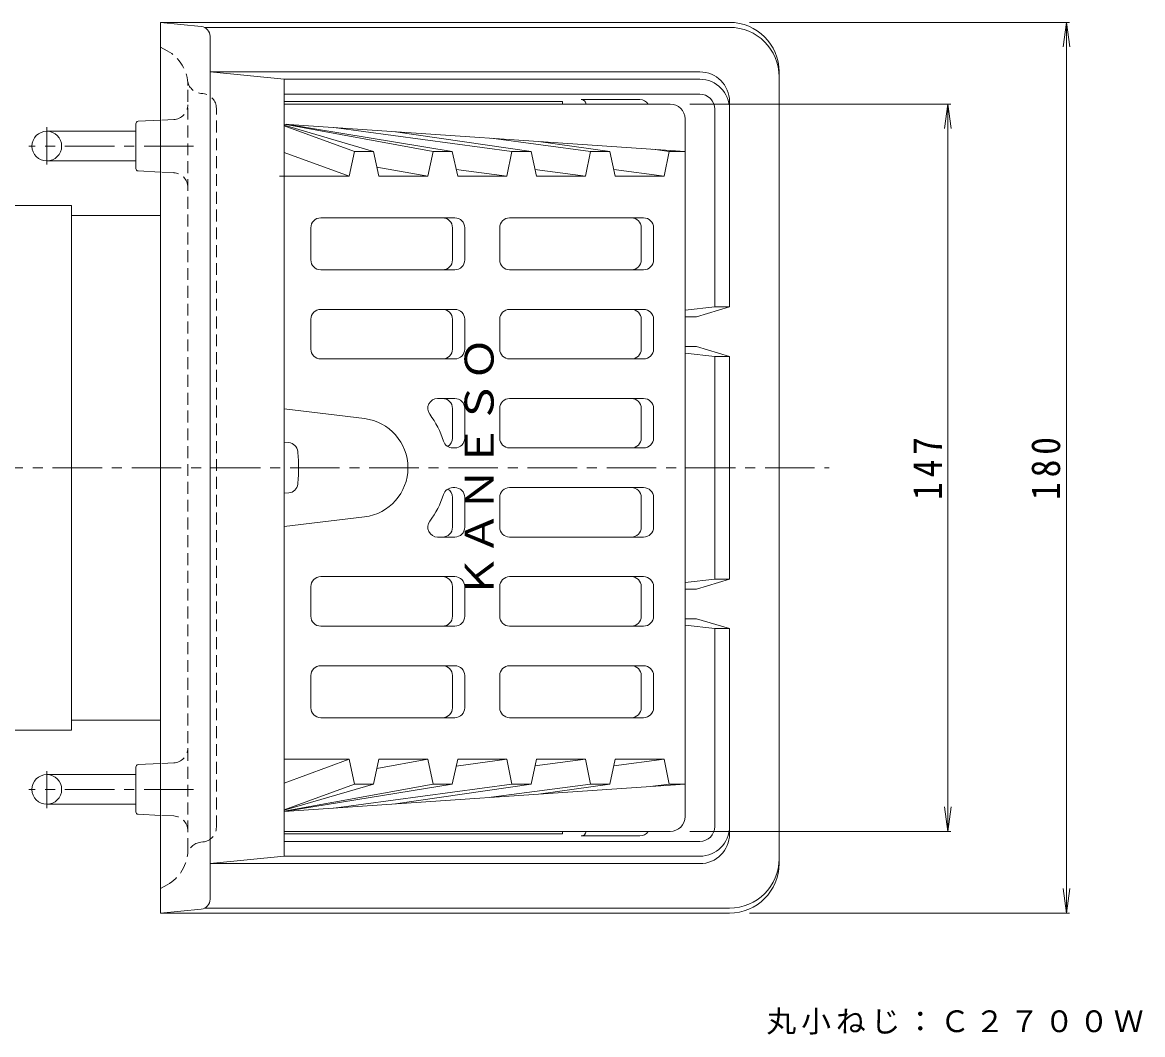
# Model space of a CAD drawing. Units: millimetres, scale not verified. Extents: x -282 to 347, y -275 to 254.
# Drawn here: x -60.1 to 166.3, y 49.9 to 254.4 of the extents above; entities that cross this region are included whole.
import ezdxf
from ezdxf.enums import TextEntityAlignment as Align

# ---------------------------------------------------------------- set-up
doc = ezdxf.new("R2010")
doc.units = ezdxf.units.MM
doc.header["$LTSCALE"] = 2
doc.linetypes.add('CHAIN1', pattern=[8, 5, -1, 1, -1])
doc.linetypes.add('DASHED1', pattern=[1.8, 1.2, -0.6])
for name, color, linetype, lineweight in [('0-0_通り芯', 3, 'Continuous', 9), ('0-2_仕上', 6, 'Continuous', 9), ('0-3_建具', 4, 'Continuous', 9), ('0-4_その他', 7, 'Continuous', 9), ('0-5_寸法', 7, 'Continuous', 9), ('0-B', 2, 'Continuous', 9)]:
    doc.layers.add(name, color=color, linetype=linetype, lineweight=lineweight)
doc.styles.add('ＭＳ ゴシック', font='')
doc.styles.get('ＭＳ ゴシック').set_extended_font_data('MS Gothic')

msp = doc.modelspace()

# ---------------------------------------------------------------- linework, layer by layer
at = {"layer": '0-0_通り芯'}
for p, q in [((-32.171, 74.432), (-32.171, 254.432)), ((82.829, 254.432), (-32.171, 254.432)), ((-23.972, 253.612), (-32.171, 254.432)), ((82.829, 253.432), (-23.32, 253.432)), ((-22.171, 77.242), (-22.171, 251.622)), ((76.829, 244.432), (-22.171, 244.432)), ((-22.171, 244.432), (-7.171, 242.932)), ((76.829, 242.932), (-7.171, 242.932)), ((-7.171, 85.932), (-7.171, 242.932)), ((92.829, 84.432), (92.829, 244.432)), ((76.829, 239.932), (-7.171, 239.932)), ((49.062, 238.432), (-7.171, 238.432)), ((49.062, 237.932), (49.062, 238.432)), ((64.72, 238.832), (52.829, 238.832)), ((82.829, 238.432), (82.829, 196.932)), ((79.829, 236.932), (79.829, 196.932)), ((-37.171, 233.955), (-37.171, 224.909)), ((-32.171, 234.67), (-36.695, 234.454)), ((-32.171, 224.194), (-36.695, 224.409)), ((-50.173, 215.432), (-50.173, 164.432)), ((-32.171, 215.432), (-50.173, 215.432)), ((73.829, 196.26), (79.829, 196.932)), ((76.116, 194.932), (73.829, 194.932)), ((76.116, 194.932), (82.829, 196.932)), ((82.829, 196.932), (79.829, 196.932)), ((76.116, 188.932), (73.829, 188.932)), ((76.116, 188.932), (82.829, 186.932)), ((79.829, 186.932), (73.829, 187.603)), ((79.829, 141.932), (79.829, 186.932)), ((82.829, 186.932), (79.829, 186.932)), ((82.829, 141.932), (82.829, 186.932)), ((-50.173, 113.432), (-50.173, 164.432)), ((79.829, 141.932), (73.829, 141.26)), ((76.116, 139.932), (82.829, 141.932)), ((82.829, 141.932), (79.829, 141.932)), ((76.116, 139.932), (73.829, 139.932)), ((76.116, 133.932), (73.829, 133.932)), ((76.116, 133.932), (82.829, 131.932)), ((73.829, 132.603), (79.829, 131.932)), ((82.829, 131.932), (79.829, 131.932)), ((79.829, 91.932), (79.829, 131.932)), ((82.829, 90.432), (82.829, 131.932)), ((-32.171, 113.432), (-50.173, 113.432)), ((-32.171, 104.67), (-36.695, 104.454)), ((-37.171, 94.909), (-37.171, 103.955)), ((-32.171, 94.194), (-36.695, 94.409)), ((49.062, 90.932), (49.062, 90.432)), ((49.062, 90.432), (-7.171, 90.432)), ((76.829, 88.932), (-7.171, 88.932)), ((64.72, 90.032), (52.829, 90.032)), ((-22.171, 84.432), (-7.171, 85.932)), ((76.829, 84.432), (-22.171, 84.432)), ((76.829, 85.932), (-7.171, 85.932)), ((-23.972, 75.252), (-32.171, 74.432)), ((82.829, 75.432), (-23.32, 75.432)), ((82.829, 74.432), (-32.171, 74.432))]:
    msp.add_line(p, q, dxfattribs=at)
at = {"layer": '0-0_通り芯', "linetype": 'DASHED1'}
for p, q in [((-30.84, 248.706), (-32.171, 249.432)), ((-26.671, 87.181), (-26.671, 241.683)), ((-23.604, 240.053), (-24.059, 240.098)), ((-20.903, 91.796), (-20.903, 237.068)), ((-29.528, 234.796), (-32.171, 234.67)), ((-29.528, 224.068), (-32.171, 224.194)), ((-29.528, 104.796), (-32.171, 104.67)), ((-29.528, 94.068), (-32.171, 94.194)), ((-23.604, 88.811), (-24.059, 88.765)), ((-30.84, 80.158), (-32.171, 79.432))]:
    msp.add_line(p, q, dxfattribs=at)
at = {"layer": '0-0_通り芯', "linetype": 'CHAIN1'}
msp.add_line((-181.997, 164.432), (102.938, 164.432), dxfattribs=at)
at = {"layer": '0-0_通り芯'}
for centre, radius, start, end in [((-24.171, 251.622), 2, 0, 84.28877), ((82.829, 244.432), 10, 0, 90), ((82.829, 243.432), 10, 0, 90), ((76.829, 238.432), 6, 0, 90), ((76.829, 236.932), 6, 0, 90), ((52.829, 237.832), 1, 5.73813, 90), ((64.72, 236.832), 2, 33.36725, 90), ((76.829, 236.932), 3, 0, 90), ((-36.671, 233.955), 0.5, 92.72684, 180), ((-36.671, 224.909), 0.5, 180, 267.27316), ((-36.671, 103.955), 0.5, 92.72684, 180), ((-36.671, 94.909), 0.5, 180, 267.27316), ((52.829, 91.032), 1, 270, 354.26187), ((64.72, 92.032), 2, 270, 326.63275), ((76.829, 91.932), 6, 270, 0), ((76.829, 91.932), 3, 270, 0), ((76.829, 90.432), 6, 270, 0), ((82.829, 85.432), 10, 270, 0), ((82.829, 84.432), 10, 270, 0), ((-24.171, 77.242), 2, 275.71123, 0)]:
    msp.add_arc(centre, radius, start, end, dxfattribs=at)
at = {"layer": '0-0_通り芯', "linetype": 'DASHED1'}
for centre, radius, start, end in [((-34.671, 241.683), 8, 0, 61.38942), ((-23.761, 243.083), 3, 187.31563, 264.28981), ((-23.903, 237.068), 3, 0, 84.28931), ((-29.671, 237.792), 3, 272.72643, 0), ((-29.671, 221.071), 3, 0, 87.27357), ((-29.671, 107.792), 3, 272.72643, 0), ((-29.671, 91.071), 3, 0, 87.27357), ((-23.903, 91.796), 3, 275.71069, 0), ((-23.761, 85.78), 3, 95.71019, 172.68437), ((-34.671, 87.181), 8, 298.61058, 0)]:
    msp.add_arc(centre, radius, start, end, dxfattribs=at)
at = {"layer": '0-2_仕上'}
for p, q in [((70.829, 237.932), (-7.171, 237.932)), ((-7.171, 233.864), (73.829, 228.36)), ((-7.171, 233.841), (22.901, 228.36)), ((10.881, 228.36), (-7.171, 233.639)), ((6.991, 228.36), (-7.171, 233.564)), ((26.791, 228.36), (-6.766, 233.836)), ((73.829, 234.932), (73.829, 164.432)), ((38.811, 228.36), (2.817, 233.185)), ((15.282, 232.338), (42.701, 228.36)), ((34.644, 231.022), (54.721, 228.36)), ((58.611, 228.36), (44.222, 230.372)), ((70.631, 228.36), (67.319, 228.802)), ((5.959, 223.332), (-7.171, 228.157)), ((6.991, 228.36), (5.959, 223.332)), ((10.881, 228.36), (6.991, 228.36)), ((10.881, 228.36), (11.969, 223.332)), ((21.868, 223.332), (22.901, 228.36)), ((26.791, 228.36), (22.901, 228.36)), ((26.791, 228.36), (27.879, 223.332)), ((37.778, 223.332), (38.811, 228.36)), ((42.701, 228.36), (38.811, 228.36)), ((42.701, 228.36), (43.789, 223.332)), ((54.721, 228.36), (53.688, 223.332)), ((58.611, 228.36), (54.721, 228.36)), ((58.611, 228.36), (59.699, 223.332)), ((69.598, 223.332), (70.631, 228.36)), ((73.829, 228.36), (70.631, 228.36)), ((11.562, 225.21), (21.868, 223.332)), ((37.778, 223.332), (27.583, 224.699)), ((43.496, 224.683), (53.688, 223.332)), ((69.598, 223.332), (59.404, 224.693)), ((5.959, 223.332), (-8.171, 223.332)), ((21.868, 223.332), (11.969, 223.332)), ((37.778, 223.332), (27.879, 223.332)), ((53.688, 223.332), (43.789, 223.332)), ((69.598, 223.332), (59.699, 223.332)), ((-1.807, 212.932), (-1.807, 206.432)), ((27.293, 214.932), (0.193, 214.932)), ((26.818, 212.932), (26.818, 206.432)), ((29.293, 212.932), (29.293, 206.432)), ((36.364, 206.432), (36.364, 212.932)), ((38.364, 214.932), (65.465, 214.932)), ((64.99, 212.932), (64.99, 206.432)), ((67.465, 212.932), (67.465, 206.432)), ((27.293, 204.432), (0.193, 204.432)), ((38.364, 204.432), (65.465, 204.432)), ((27.293, 196.432), (0.193, 196.432)), ((38.364, 196.432), (65.465, 196.432)), ((-1.807, 194.432), (-1.807, 188.432)), ((26.818, 188.432), (26.818, 194.432)), ((29.293, 188.432), (29.293, 194.432)), ((36.364, 194.432), (36.364, 188.432)), ((64.99, 194.432), (64.99, 188.432)), ((67.465, 194.432), (67.465, 188.432)), ((27.293, 186.432), (0.193, 186.432)), ((38.364, 186.432), (65.465, 186.432)), ((27.293, 178.432), (23.828, 178.432)), ((38.364, 178.432), (65.465, 178.432)), ((-7.171, 176.311), (9.025, 174.36)), ((26.818, 170.432), (26.818, 176.432)), ((29.293, 170.432), (29.293, 176.432)), ((36.364, 176.432), (36.364, 170.432)), ((64.99, 176.432), (64.99, 170.432)), ((67.465, 176.432), (67.465, 170.432)), ((27.293, 168.432), (26.907, 168.432)), ((38.364, 168.432), (65.465, 168.432)), ((73.829, 93.932), (73.829, 164.432)), ((27.293, 160.432), (26.907, 160.432)), ((38.364, 160.432), (65.465, 160.432)), ((26.818, 158.432), (26.818, 152.432)), ((29.293, 158.432), (29.293, 152.432)), ((36.364, 152.432), (36.364, 158.432)), ((64.99, 152.432), (64.99, 158.432)), ((67.465, 152.432), (67.465, 158.432)), ((-7.171, 152.552), (9.025, 154.504)), ((27.293, 150.432), (23.828, 150.432)), ((38.364, 150.432), (65.465, 150.432)), ((-1.807, 134.432), (-1.807, 140.432)), ((27.293, 142.432), (0.193, 142.432)), ((26.818, 140.432), (26.818, 134.432)), ((29.293, 140.432), (29.293, 134.432)), ((36.364, 134.432), (36.364, 140.432)), ((38.364, 142.432), (65.465, 142.432)), ((64.99, 134.432), (64.99, 140.432)), ((67.465, 134.432), (67.465, 140.432)), ((27.293, 132.432), (0.193, 132.432)), ((38.364, 132.432), (65.465, 132.432)), ((-1.807, 115.932), (-1.807, 122.432)), ((27.293, 124.432), (0.193, 124.432)), ((26.818, 115.932), (26.818, 122.432)), ((29.293, 115.932), (29.293, 122.432)), ((36.364, 122.432), (36.364, 115.932)), ((38.364, 124.432), (65.465, 124.432)), ((64.99, 115.932), (64.99, 122.432)), ((67.465, 115.932), (67.465, 122.432)), ((27.293, 113.932), (0.193, 113.932)), ((38.364, 113.932), (65.465, 113.932)), ((5.959, 105.532), (-7.171, 100.707)), ((5.959, 105.532), (-7.171, 105.532)), ((6.991, 100.504), (5.959, 105.532)), ((10.881, 100.504), (11.969, 105.532)), ((11.562, 103.653), (21.868, 105.532)), ((21.868, 105.532), (11.969, 105.532)), ((21.868, 105.532), (22.901, 100.504)), ((26.791, 100.504), (27.879, 105.532)), ((37.778, 105.532), (27.583, 104.165)), ((37.778, 105.532), (27.879, 105.532)), ((37.778, 105.532), (38.811, 100.504)), ((42.701, 100.504), (43.789, 105.532)), ((43.496, 104.18), (53.688, 105.532)), ((53.688, 105.532), (43.789, 105.532)), ((54.721, 100.504), (53.688, 105.532)), ((58.611, 100.504), (59.699, 105.532)), ((69.598, 105.532), (59.404, 104.17)), ((69.598, 105.532), (59.699, 105.532)), ((69.598, 105.532), (70.631, 100.504)), ((6.991, 100.504), (-7.171, 95.299)), ((10.881, 100.504), (-7.171, 95.224)), ((-7.171, 95.022), (22.901, 100.504)), ((-7.171, 95), (73.829, 100.504)), ((26.791, 100.504), (-6.766, 95.027)), ((38.811, 100.504), (2.817, 95.678)), ((10.881, 100.504), (6.991, 100.504)), ((15.282, 96.525), (42.701, 100.504)), ((26.791, 100.504), (22.901, 100.504)), ((34.644, 97.841), (54.721, 100.504)), ((42.701, 100.504), (38.811, 100.504)), ((58.611, 100.504), (44.222, 98.492)), ((58.611, 100.504), (54.721, 100.504)), ((70.631, 100.504), (67.319, 100.061)), ((73.829, 100.504), (70.631, 100.504)), ((70.829, 90.932), (-7.171, 90.932))]:
    msp.add_line(p, q, dxfattribs=at)
for centre, radius, start, end in [((70.829, 234.932), 3, 0, 90), ((0.193, 212.932), 2, 90, 180), ((24.818, 212.932), 2, 0, 90), ((27.293, 212.932), 2, 0, 90), ((38.364, 212.932), 2, 90, 180), ((62.99, 212.932), 2, 0, 90), ((65.465, 212.932), 2, 0, 90), ((0.193, 206.432), 2, 180, 270), ((24.818, 206.432), 2, 270, 0), ((27.293, 206.432), 2, 270, 0), ((38.364, 206.432), 2, 180, 270), ((62.99, 206.432), 2, 270, 0), ((65.465, 206.432), 2, 270, 0), ((0.193, 194.432), 2, 90, 180), ((24.818, 194.432), 2, 0, 90), ((27.293, 194.432), 2, 0, 90), ((38.364, 194.432), 2, 90, 180), ((62.99, 194.432), 2, 0, 90), ((65.465, 194.432), 2, 0, 90), ((0.193, 188.432), 2, 180, 270), ((24.818, 188.432), 2, 270, 0), ((27.293, 188.432), 2, 270, 0), ((38.364, 188.432), 2, 180, 270), ((62.99, 188.432), 2, 270, 0), ((65.465, 188.432), 2, 270, 0), ((23.828, 176.432), 2, 90, 216.87004), ((24.818, 176.432), 2, 0, 90), ((27.293, 176.432), 2, 0, 90), ((38.364, 176.432), 2, 90, 180), ((62.99, 176.432), 2, 0, 90), ((65.465, 176.432), 2, 0, 90), ((7.828, 164.432), 10, 0.0004, 83.12964), ((7.828, 164.432), 18, 17.45766, 36.8699), ((26.907, 170.432), 2, 197.45796, 270), ((24.818, 170.432), 2, 301.48555, 0), ((27.293, 170.432), 2, 270, 0), ((38.364, 170.432), 2, 180, 270), ((62.99, 170.432), 2, 270, 0), ((65.465, 170.432), 2, 270, 0), ((7.828, 164.432), 10, 276.87036, 359.9996), ((7.828, 164.432), 18, 323.1301, 342.54234), ((26.907, 158.432), 2, 90, 162.54204), ((24.818, 158.432), 2, 0, 58.51445), ((27.293, 158.432), 2, 0, 90), ((38.364, 158.432), 2, 90, 180), ((62.99, 158.432), 2, 0, 90), ((65.465, 158.432), 2, 0, 90), ((23.828, 152.432), 2, 143.12996, 270), ((24.818, 152.432), 2, 270, 0), ((27.293, 152.432), 2, 270, 0), ((38.364, 152.432), 2, 180, 270), ((62.99, 152.432), 2, 270, 0), ((65.465, 152.432), 2, 270, 0), ((0.193, 140.432), 2, 90, 180), ((24.818, 140.432), 2, 0, 90), ((27.293, 140.432), 2, 0, 90), ((38.364, 140.432), 2, 90, 180), ((62.99, 140.432), 2, 0, 90), ((65.465, 140.432), 2, 0, 90), ((0.193, 134.432), 2, 180, 270), ((24.818, 134.432), 2, 270, 0), ((27.293, 134.432), 2, 270, 0), ((38.364, 134.432), 2, 180, 270), ((62.99, 134.432), 2, 270, 0), ((65.465, 134.432), 2, 270, 0), ((0.193, 122.432), 2, 90, 180), ((24.818, 122.432), 2, 0, 90), ((27.293, 122.432), 2, 0, 90), ((38.364, 122.432), 2, 90, 180), ((62.99, 122.432), 2, 0, 90), ((65.465, 122.432), 2, 0, 90), ((0.193, 115.932), 2, 180, 270), ((24.818, 115.932), 2, 270, 0), ((27.293, 115.932), 2, 270, 0), ((38.364, 115.932), 2, 180, 270), ((62.99, 115.932), 2, 270, 0), ((65.465, 115.932), 2, 270, 0), ((70.829, 93.932), 3, 270, 0)]:
    msp.add_arc(centre, radius, start, end, dxfattribs=at)
at = {"layer": '0-3_建具'}
for p, q in [((-50.203, 217.432), (-119.833, 217.432)), ((-50.203, 111.432), (-50.203, 217.432)), ((-50.203, 111.432), (-119.585, 111.432))]:
    msp.add_line(p, q, dxfattribs=at)
at = {"layer": '0-4_その他'}
for p, q in [((151.535, 254.432), (86.829, 254.432)), ((150.935, 254.432), (150.282, 249.475)), ((150.935, 254.432), (150.935, 74.432)), ((150.935, 254.432), (151.588, 249.475)), ((127.535, 237.932), (74.829, 237.932)), ((126.935, 237.932), (126.282, 232.975)), ((126.935, 237.932), (126.935, 90.932)), ((126.935, 237.932), (127.588, 232.975)), ((126.935, 90.932), (126.282, 95.889)), ((126.935, 90.932), (127.588, 95.889)), ((127.535, 90.932), (74.829, 90.932)), ((150.935, 74.432), (150.282, 79.389)), ((150.935, 74.432), (151.588, 79.389)), ((151.535, 74.432), (86.829, 74.432))]:
    msp.add_line(p, q, dxfattribs=at)
at = {"layer": '0-B', "linetype": 'CHAIN1'}
for p, q in [((-55.171, 225.709), (-55.171, 233.241)), ((-25.508, 229.432), (-58.822, 229.432)), ((-55.171, 103.155), (-55.171, 95.622)), ((-25.508, 99.432), (-58.822, 99.432))]:
    msp.add_line(p, q, dxfattribs=at)
at = {"layer": '0-B'}
for p, q in [((-55.171, 232.432), (-37.171, 232.432)), ((-37.171, 226.432), (-55.136, 226.432)), ((-7.171, 169.594), (-6.268, 169.515)), ((-7.171, 159.269), (-6.268, 159.348)), ((-37.171, 102.432), (-55.136, 102.432)), ((-55.171, 96.432), (-37.171, 96.432))]:
    msp.add_line(p, q, dxfattribs=at)
for centre in [(-55.171, 229.432), (-55.171, 99.432)]:
    msp.add_circle(centre, 3, dxfattribs=at)
for centre, radius, start, end in [((-6.443, 167.523), 2, 6.33817, 85.00002), ((-34.271, 164.432), 30, 0, 6.3382), ((-34.271, 164.432), 30, 353.6618, 0), ((-6.443, 161.341), 2, 274.99998, 353.66183)]:
    msp.add_arc(centre, radius, start, end, dxfattribs=at)

# ---------------------------------------------------------------- texts
at = {"layer": '0-2_仕上', "color": 2, "style": 'ＭＳ ゴシック', "width": 1.1}
msp.add_text('ＫＡＮＥＳＯ', height=5.865, rotation=90, dxfattribs=at).set_placement((36.904, 138.023), align=Align.BOTTOM_LEFT)
at = {"layer": '0-4_その他', "color": 2, "char_height": 5.865, "attachment_point": 7, "rotation": 90, "style": 'ＭＳ ゴシック'}
for s, insert in [('\\T1.27;\\W0.9;147', (125.735, 157.932)), ('\\T1.27;\\W0.9;180', (149.735, 157.932))]:
    msp.add_mtext(s, dxfattribs=dict(at, insert=insert))
at = {"layer": '0-5_寸法', "insert": (90.297, 49.89), "char_height": 4.399, "attachment_point": 7, "style": 'ＭＳ ゴシック'}
msp.add_mtext('\\T1.17;丸小ねじ：Ｃ２７００Ｗ', dxfattribs=at)

doc.saveas('drawing.dxf')
